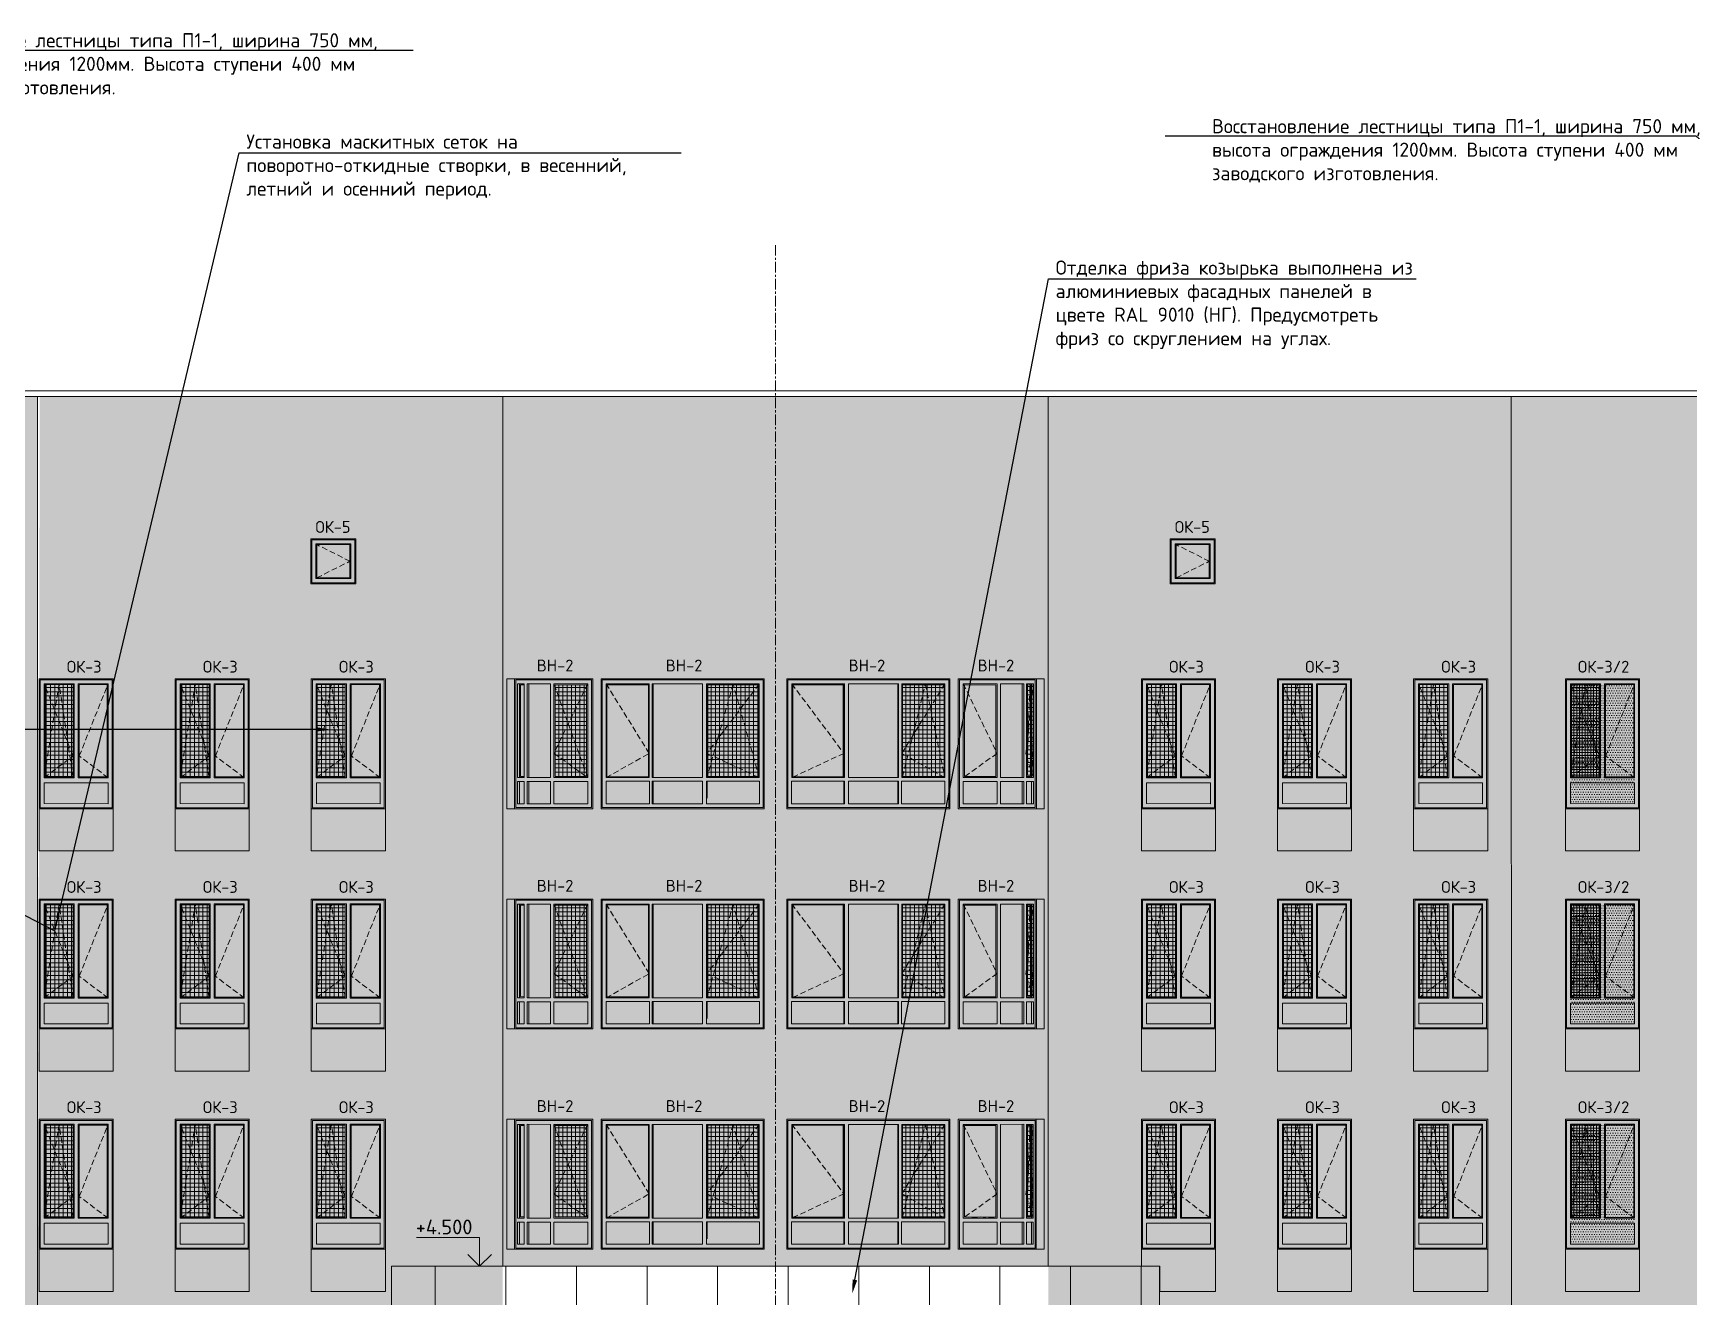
# Model space of a CAD drawing. Header units: millimetres. Extents: x -136099598 to 9192475, y 0 to 779331.
# Drawn here: x -328732 to -299411, y 292509 to 314887 of the extents above; entities that cross this region are included whole.
import ezdxf
from ezdxf import colors
from ezdxf.entities.mleader import LeaderData, LeaderLine
from ezdxf.math import Vec2, Vec3

# ---------------------------------------------------------------- set-up
doc = ezdxf.new("R2010")
doc.units = ezdxf.units.MM
doc.header["$MEASUREMENT"] = 0
doc.linetypes.add('ADSK_Штриховая_ш2 п1', pattern=[3, 2, -1])
doc.linetypes.add('CENTER', pattern=[2, 1.25, -0.25, 0.25, -0.25])
doc.layers.get('0').update_dxf_attribs({"color": 250, "lineweight": 9})
for name, color, linetype, lineweight, true_color in [('!_Окно_00_Штрих_Стекло', 7, 'Continuous', 0, 0x737373), ('!_Фасад_Штрих_Син', 7, 'Continuous', 5, 0x86d5d5), ('RAL 000 80 00', 7, 'Continuous', 0, 0xb9b8b6), ('RAL 100 6030', 7, 'Continuous', 0, 0x989057), ('RAL 7016', 7, 'Continuous', 0, 0x383e42), ('RAL 90 10', 7, 'Continuous', 0, 0xf1ece1)]:
    doc.layers.add(name, color=color, linetype=linetype, lineweight=lineweight, true_color=true_color)
for name, color, linetype in [('PDF _0', 7, 'Continuous'), ('PDF _PDF _0', 7, 'Continuous'), ('PDF _Текст', 7, 'Continuous')]:
    doc.layers.add(name, color=color, linetype=linetype)
for name, color, linetype, lineweight in [('АР-Выноски', 5, 'Continuous', 5), ('Подвал', 250, 'ADSK_Штриховая_ш2 п1', 30), ('СТЕНЫ кирпич ЛИДЕР', 250, 'Continuous', 15)]:
    doc.layers.add(name, color=color, linetype=linetype, lineweight=lineweight)
doc.styles.add('ICOCPEUR', font='isocpeur.ttf')
doc.styles.add('PDF ISOCPEUR', font='isocpeur.ttf')

# ---------------------------------------------------------------- blocks, each defined once
blk = doc.blocks.new('A$C291afce0')
at = {"layer": 'PDF _0', "lineweight": 0}
blk.add_lwpolyline([(-6792, 578), (6807, 578), (6807, -622), (-6792, -622)], close=True, dxfattribs=at)
for points in [[(-6792, -622), (-6792, 578)], [(6807, -622), (6807, 578)]]:
    blk.add_lwpolyline(points, dxfattribs=at)
blk = doc.blocks.new('A$Cb9b29b39')
at = {"layer": '!_Окно_00_Штрих_Стекло'}
h = blk.add_hatch(color=256, dxfattribs=at)
h.dxf.hatch_style = 1
h.set_gradient(color1=(70, 92, 124), color2=(219, 225, 235), name='CURVED')
h.paths.add_polyline_path([(105, 2196), (601, 2196), (601, 564), (105, 564)])
h.paths.add_polyline_path([(1208, 2196), (707, 2195), (707, 563), (1208, 564)])
h.paths.add_polyline_path([(90, 460), (1222, 458), (1221, 89), (90, 91)])
at = {"layer": 'PDF _PDF _0', "lineweight": 0, "true_color": 0x636466}
h = blk.add_hatch(dxfattribs=at)
h.set_pattern_fill('ANSI37', color=251, scale=600, angle=135)
h.paths.add_polyline_path([(601, 564), (601, 2197), (105, 2196), (105, 563)])
at = {"layer": 'RAL 7016'}
h = blk.add_hatch(color=256, dxfattribs=at)
h.dxf.hatch_style = 1
h.paths.add_polyline_path([(1312, 2301), (0, 2301), (0, 0), (1312, 0)])
h.paths.add_polyline_path([(707, 2196), (1207, 2196), (1208, 564), (707, 563)], flags=16)
h.paths.add_polyline_path([(601, 2196), (601, 564), (105, 564), (105, 2196)], flags=16)
h.paths.add_polyline_path([(1222, 458), (1222, 89), (90, 91), (90, 460)], flags=16)
at = {"layer": 'PDF _0', "linetype": 'ADSK_Штриховая_ш2 п1', "lineweight": 0, "ltscale": 50}
for points in [[(601, 548), (355, 2213), (89, 548), (601, 935), (89, 2213)], [(711, 548), (969, 548), (1223, 548), (711, 935), (1223, 2213)]]:
    blk.add_lwpolyline(points, dxfattribs=at)
at = {"layer": 'PDF _PDF _0', "lineweight": 0}
for points in [[(0, 0), (1312, 0), (1312, 2301), (0, 2301)], [(20, 18), (1292, 18), (1292, 2281), (20, 2281)], [(89, 548), (621, 548), (621, 2213), (89, 2213)], [(105, 563), (601, 564), (601, 2197), (105, 2196)], [(1223, 548), (691, 548), (691, 2213), (1223, 2213)], [(707, 563), (1208, 564), (1208, 2197), (707, 2196)], [(1222, 88), (90, 92), (90, 459), (1222, 459)]]:
    blk.add_lwpolyline(points, close=True, dxfattribs=at)
at = {"layer": 'PDF _Текст', "lineweight": 0, "insert": (490, 2409), "char_height": 210, "attachment_point": 7, "style": 'PDF ISOCPEUR'}
blk.add_mtext('ОК-3', dxfattribs=at)
blk = doc.blocks.new('A$C6c77a45f')
at = {"layer": '!_Окно_00_Штрих_Стекло'}
h = blk.add_hatch(color=256, dxfattribs=at)
h.dxf.hatch_style = 1
h.set_gradient(color1=(70, 92, 124), color2=(219, 225, 235), name='CURVED')
h.paths.add_polyline_path([(474, 63), (1689, 63), (1689, 2186), (479, 2185)])
h = blk.add_hatch(color=256, dxfattribs=at)
h.dxf.hatch_style = 1
h.set_gradient(color1=(70, 92, 124), color2=(219, 225, 235), name='CURVED')
h.paths.add_polyline_path([(2015, 63), (4726, 64), (4726, 2186), (2015, 2186)])
at = {"layer": 'PDF _PDF _0', "lineweight": 0, "true_color": 0x636466}
h = blk.add_hatch(dxfattribs=at)
h.set_pattern_fill('ANSI37', color=251, scale=600, angle=135)
h.paths.add_polyline_path([(1669, 546), (1669, 2166), (1111, 2165), (1111, 546)])
h = blk.add_hatch(dxfattribs=at)
h.set_pattern_fill('ANSI37', color=251, scale=600, angle=135)
h.paths.add_polyline_path([(4711, 526), (4711, 2170), (3809, 2170), (3817, 526)])
at = {"layer": 'RAL 7016'}
h = blk.add_hatch(color=256, dxfattribs=at)
h.dxf.hatch_style = 1
h.paths.add_polyline_path([(1778, 2276), (396, 2276), (396, -25), (1778, -25)])
h.paths.add_polyline_path([(567, 2166), (567, 546), (499, 547), (499, 2166)], flags=16)
h.paths.add_polyline_path([(649, 2186), (1032, 2183), (1032, 526), (649, 527)], flags=16)
h.paths.add_polyline_path([(1111, 2165), (1669, 2166), (1669, 547), (1111, 545)], flags=16)
h.paths.add_polyline_path([(1032, 455), (1032, 63), (479, 63), (479, 456)], flags=16)
h.paths.add_polyline_path([(1091, 455), (1689, 456), (1689, 63), (1091, 63)], flags=16)
h = blk.add_hatch(color=256, dxfattribs=at)
h.dxf.hatch_style = 1
h.paths.add_polyline_path([(4815, 2276), (1927, 2276), (1927, -25), (4815, -25)])
h.paths.add_polyline_path([(2764, 2171), (2764, 541), (2030, 542), (2030, 2172)], flags=16)
h.paths.add_polyline_path([(2846, 2186), (3722, 2186), (3722, 526), (2846, 526)], flags=16)
h.paths.add_polyline_path([(3817, 2171), (4711, 2171), (4711, 526), (3817, 526)], flags=16)
h.paths.add_polyline_path([(2784, 411), (2784, 63), (2015, 63), (2015, 411)], flags=16)
h.paths.add_polyline_path([(2846, 458), (4731, 463), (4731, 63), (2846, 63)], flags=16)
h = blk.add_hatch(color=256, dxfattribs=at)
h.dxf.hatch_style = 1
h.paths.add_polyline_path([(567, 63), (649, 63), (652, 455), (567, 455)])
h = blk.add_hatch(color=256, dxfattribs=at)
h.dxf.hatch_style = 1
h.paths.add_polyline_path([(3722, 63), (3801, 63), (3801, 461), (3722, 461)])
at = {"ltscale": 150}
blk.add_line((3801, 461), (3801, 63), dxfattribs=at)
at = {"layer": 'PDF _0', "linetype": 'ADSK_Штриховая_ш2 п1', "lineweight": 0, "ltscale": 50}
for points in [[(1689, 2186), (1091, 955), (1689, 526), (1091, 2185), (1091, 526)], [(2764, 541), (2397, 542), (2015, 526), (2779, 955), (2015, 2186)], [(4726, 2186), (3801, 955), (4726, 526), (4265, 2186), (3801, 526)]]:
    blk.add_lwpolyline(points, dxfattribs=at)
at = {"layer": 'PDF _PDF _0', "lineweight": 0}
blk.add_line((3801, 2186), (3801, 526), dxfattribs=at)
for points in [[(1778, -25), (396, -25), (396, 2276), (1778, 2276)], [(1758, -5), (416, -5), (416, 2256), (1758, 2256)], [(449, 526), (567, 526), (567, 2186), (449, 2186)], [(499, 547), (567, 546), (567, 2166), (499, 2166)], [(1032, 526), (617, 527), (617, 2187), (1032, 2185)], [(1689, 526), (1091, 526), (1091, 2185), (1689, 2186)], [(1669, 546), (1111, 546), (1111, 2165), (1669, 2166)], [(4815, -25), (1927, -25), (1927, 2276), (4815, 2276)], [(4795, -5), (1947, -5), (1947, 2256), (4795, 2256)], [(2015, 526), (2779, 526), (2779, 2186), (2015, 2186)], [(2030, 542), (2764, 541), (2764, 2170), (2030, 2171)], [(3722, 526), (2834, 526), (2834, 2186), (3722, 2186)], [(4726, 526), (3792, 526), (3792, 2186), (4726, 2186)], [(4711, 541), (3817, 541), (3817, 2171), (4711, 2171)], [(449, 63), (567, 63), (567, 456), (449, 456)], [(617, 63), (1032, 63), (1032, 455), (617, 456)], [(1091, 63), (1689, 63), (1689, 456), (1091, 455)], [(2015, 63), (2784, 63), (2784, 461), (2015, 461)], [(2834, 63), (3722, 63), (3722, 461), (2834, 461)], [(3792, 63), (4731, 63), (4731, 461), (3792, 461)]]:
    blk.add_lwpolyline(points, close=True, dxfattribs=at)
for points in [[(479, 2186), (479, 526)], [(649, 2187), (649, 526)], [(2846, 2186), (2846, 526)], [(479, 456), (479, 63)], [(479, 456), (479, 63)], [(649, 456), (649, 63)], [(2015, 461), (2015, 63)], [(2846, 461), (2846, 63)]]:
    blk.add_lwpolyline(points, dxfattribs=at)
at = {"layer": 'PDF _Текст', "lineweight": 0, "char_height": 210, "attachment_point": 7, "style": 'PDF ISOCPEUR'}
for insert in [(788, 2405), (3072, 2405)]:
    blk.add_mtext('ВН-2', dxfattribs=dict(at, insert=insert))
blk = doc.blocks.new('A$C3735e77a')
at = {"layer": 'RAL 100 6030'}
h = blk.add_hatch(color=256, dxfattribs=at)
h.dxf.hatch_style = 1
h.paths.add_polyline_path([(1312, 0), (0, 0), (0, -748), (1312, -748)])
at = {"layer": 'СТЕНЫ кирпич ЛИДЕР', "ltscale": 100}
blk.add_lwpolyline([(0, 0), (1312, 0), (1312, -748), (0, -748)], close=True, dxfattribs=at)
blk = doc.blocks.new('A$C9eb0096f')
at = {"layer": '!_Окно_00_Штрих_Стекло'}
h = blk.add_hatch(color=256, dxfattribs=at)
h.dxf.hatch_style = 1
h.set_gradient(color1=(70, 92, 124), color2=(219, 225, 235), name='CURVED')
h.paths.add_polyline_path([(2800, 88), (89, 89), (89, 2211), (2800, 2211)])
h = blk.add_hatch(color=256, dxfattribs=at)
h.dxf.hatch_style = 1
h.set_gradient(color1=(70, 92, 124), color2=(219, 225, 235), name='CURVED')
h.paths.add_polyline_path([(4341, 88), (3126, 88), (3126, 2211), (4336, 2210)])
at = {"layer": 'PDF _PDF _0', "lineweight": 0, "true_color": 0x636466}
h = blk.add_hatch(dxfattribs=at)
h.set_pattern_fill('ANSI37', color=251, scale=600, angle=135)
h.paths.add_polyline_path([(2051, 567), (2051, 2195), (2785, 2194), (2785, 566)])
h = blk.add_hatch(dxfattribs=at)
h.set_pattern_fill('ANSI37', color=251, scale=600, angle=135)
h.set_pattern_definition([(180, (1101.695, 19.95), (-7e-15, -75), []), (270, (1101.695, 19.95), (75, -1e-14), [])])
h.paths.add_polyline_path([(4247, 591), (4247, 2211), (4366, 2210), (4366, 590)])
at = {"layer": 'RAL 7016'}
h = blk.add_hatch(color=256, dxfattribs=at)
h.dxf.hatch_style = 1
h.paths.add_polyline_path([(0, 2301), (2888, 2301), (2888, 0), (0, 0)])
h.paths.add_polyline_path([(2051, 2196), (2051, 566), (2785, 567), (2785, 2196)], flags=16)
h.paths.add_polyline_path([(1969, 2211), (1093, 2211), (1093, 551), (1969, 551)], flags=16)
h.paths.add_polyline_path([(998, 2196), (104, 2196), (104, 551), (998, 551)], flags=16)
h.paths.add_polyline_path([(2031, 435), (2031, 88), (2800, 88), (2800, 435)], flags=16)
h.paths.add_polyline_path([(1969, 483), (84, 488), (84, 88), (1969, 88)], flags=16)
h = blk.add_hatch(color=256, dxfattribs=at)
h.dxf.hatch_style = 1
h.paths.add_polyline_path([(3037, 2301), (4419, 2301), (4419, 0), (3037, 0)])
h.paths.add_polyline_path([(4247, 2190), (4247, 571), (4316, 571), (4316, 2191)], flags=16)
h.paths.add_polyline_path([(4166, 2210), (3783, 2208), (3783, 550), (4166, 552)], flags=16)
h.paths.add_polyline_path([(3704, 2190), (3146, 2191), (3146, 572), (3704, 569)], flags=16)
h.paths.add_polyline_path([(3783, 480), (3783, 88), (4336, 88), (4336, 480)], flags=16)
h.paths.add_polyline_path([(3724, 480), (3126, 480), (3126, 88), (3724, 88)], flags=16)
h = blk.add_hatch(color=256, dxfattribs=at)
h.dxf.hatch_style = 1
h.paths.add_polyline_path([(1093, 88), (1013, 88), (1013, 486), (1093, 486)])
h = blk.add_hatch(color=256, dxfattribs=at)
h.dxf.hatch_style = 1
h.paths.add_polyline_path([(4247, 88), (4166, 88), (4163, 480), (4247, 480)])
at = {"ltscale": 150}
blk.add_line((1013, 486), (1013, 88), dxfattribs=at)
at = {"layer": 'PDF _0', "linetype": 'ADSK_Штриховая_ш2 п1', "lineweight": 0, "ltscale": 50}
for points in [[(89, 2211), (1013, 980), (89, 551), (551, 566), (1013, 551)], [(2051, 566), (2455, 2211), (2800, 551), (2036, 980), (2800, 2211)], [(3126, 2211), (3724, 980), (3126, 551), (3423, 571), (3724, 550)], [(4247, 551), (4307, 2211), (4366, 551), (4232, 964), (4366, 2211)]]:
    blk.add_lwpolyline(points, dxfattribs=at)
at = {"layer": 'PDF _PDF _0', "lineweight": 0}
blk.add_line((1013, 2211), (1013, 551), dxfattribs=at)
for points in [[(0, 0), (2888, 0), (2888, 2301), (0, 2301)], [(20, 20), (2868, 20), (2868, 2281), (20, 2281)], [(89, 551), (1023, 551), (1023, 2211), (89, 2211)], [(104, 566), (998, 566), (998, 2196), (104, 2196)], [(1093, 551), (1981, 551), (1981, 2211), (1093, 2211)], [(2800, 551), (2036, 551), (2036, 2211), (2800, 2211)], [(2785, 567), (2051, 566), (2051, 2195), (2785, 2196)], [(3037, 0), (4419, 0), (4419, 2301), (3037, 2301)], [(3057, 20), (4399, 20), (4399, 2281), (3057, 2281)], [(3126, 551), (3724, 550), (3724, 2210), (3126, 2211)], [(3146, 571), (3704, 570), (3704, 2190), (3146, 2191)], [(3783, 550), (4198, 552), (4198, 2212), (3783, 2210)], [(4366, 551), (4247, 551), (4247, 2211), (4366, 2211)], [(4316, 571), (4247, 571), (4247, 2190), (4316, 2191)], [(1023, 88), (84, 88), (84, 486), (1023, 486)], [(1981, 88), (1093, 88), (1093, 486), (1981, 485)], [(2800, 88), (2031, 88), (2031, 485), (2800, 485)], [(3724, 88), (3126, 88), (3126, 480), (3724, 480)], [(4198, 88), (3783, 88), (3783, 480), (4198, 480)], [(4366, 88), (4247, 88), (4247, 480), (4366, 480)]]:
    blk.add_lwpolyline(points, close=True, dxfattribs=at)
for points in [[(1969, 2211), (1969, 551)], [(4166, 2212), (4166, 551)], [(4336, 2211), (4336, 551)], [(1969, 485), (1969, 88)], [(2800, 485), (2800, 88)], [(4166, 480), (4166, 88)], [(4336, 480), (4336, 88)], [(4336, 480), (4336, 88)]]:
    blk.add_lwpolyline(points, dxfattribs=at)
at = {"layer": 'PDF _Текст', "lineweight": 0, "char_height": 210, "attachment_point": 9, "rotation": 359.9974, "style": 'PDF ISOCPEUR'}
for insert in [(1743, 2430), (4027, 2430)]:
    blk.add_mtext('ВН-2', dxfattribs=dict(at, insert=insert))
blk = doc.blocks.new('A$C51732155')
at = {"layer": '!_Окно_00_Штрих_Стекло'}
h = blk.add_hatch(color=256, dxfattribs=at)
h.dxf.hatch_style = 1
h.set_gradient(color1=(70, 92, 124), color2=(219, 225, 235), name='CURVED')
h.paths.add_polyline_path([(104, 106), (693, 106), (693, 695), (104, 695)])
at = {"layer": 'RAL 7016', "ltscale": 100, "transparency": 33554687}
h = blk.add_hatch(color=256, dxfattribs=at)
h.dxf.hatch_style = 1
h.paths.add_polyline_path([(798, 798), (0, 798), (0, 0), (798, 0)])
h.paths.add_polyline_path([(693, 695), (693, 106), (104, 106), (104, 695)], flags=16)
at = {"layer": 'PDF _0', "lineweight": 0}
blk.add_lwpolyline([(89, 710), (708, 710), (709, 92), (89, 92)], close=True, dxfattribs=at)
at = {"layer": 'PDF _0', "linetype": 'ADSK_Штриховая_ш2 п1', "lineweight": 0, "ltscale": 50}
blk.add_lwpolyline([(104, 106), (693, 401), (104, 695)], dxfattribs=at)
at = {"layer": 'PDF _PDF _0', "lineweight": 0}
for points in [[(0, 0), (798, 0), (798, 798), (0, 798)], [(20, 20), (778, 20), (778, 778), (20, 778)], [(693, 106), (104, 106), (104, 695), (693, 695)]]:
    blk.add_lwpolyline(points, close=True, dxfattribs=at)
at = {"layer": 'PDF _Текст', "lineweight": 0, "insert": (81, 902), "char_height": 210, "attachment_point": 7, "style": 'PDF ISOCPEUR'}
blk.add_mtext('ОК-5', dxfattribs=at)
blk = doc.blocks.new('A$C3f7f453c')
at = {"layer": '!_Окно_00_Штрих_Стекло'}
h = blk.add_hatch(color=256, dxfattribs=at)
h.dxf.hatch_style = 1
h.set_gradient(color1=(70, 92, 124), color2=(219, 225, 235), name='CURVED')
h.paths.add_polyline_path([(1223, 2197), (90, 2196), (88, 89), (1222, 90)])
h = blk.add_hatch()
h.set_pattern_fill('DOTS', color=256, scale=700)
h.set_pattern_definition([(0, (189944.5, -282002), (21.875, 43.75), [0, -43.75])])
h.paths.add_polyline_path([(1223, 2214), (89, 2213), (87, 89), (1221, 90)])
at = {"layer": 'PDF _PDF _0', "lineweight": 0, "true_color": 0x636466}
h = blk.add_hatch(dxfattribs=at)
h.set_pattern_fill('ANSI37', color=251, scale=400, angle=135)
h.set_pattern_definition([(180, (218351.506, -518452.42), (-4e-15, -50), []), (270, (218351.506, -518452.42), (50, -1e-14), [])])
h.paths.add_polyline_path([(601, 564), (601, 2197), (105, 2196), (105, 563)])
at = {"layer": 'RAL 7016'}
h = blk.add_hatch(color=256, dxfattribs=at)
h.dxf.hatch_style = 1
h.paths.add_polyline_path([(1312, 2301), (0, 2301), (0, 0), (1312, 0)])
h.paths.add_polyline_path([(707, 2196), (1207, 2196), (1208, 564), (707, 563)], flags=16)
h.paths.add_polyline_path([(601, 2196), (601, 564), (105, 564), (105, 2196)], flags=16)
h.paths.add_polyline_path([(1222, 458), (1222, 89), (90, 91), (90, 460)], flags=16)
at = {"layer": 'PDF _0', "linetype": 'ADSK_Штриховая_ш2 п1', "lineweight": 0, "ltscale": 50}
for points in [[(601, 548), (355, 2213), (89, 548), (601, 935), (89, 2213)], [(711, 548), (969, 548), (1223, 548), (711, 935), (1223, 2213)]]:
    blk.add_lwpolyline(points, dxfattribs=at)
at = {"layer": 'PDF _PDF _0', "lineweight": 0}
for points in [[(0, 0), (1312, 0), (1312, 2301), (0, 2301)], [(20, 18), (1292, 18), (1292, 2281), (20, 2281)], [(89, 548), (621, 548), (621, 2213), (89, 2213)], [(105, 563), (601, 564), (601, 2197), (105, 2196)], [(1223, 548), (691, 548), (691, 2213), (1223, 2213)], [(707, 563), (1208, 564), (1208, 2197), (707, 2196)], [(1222, 88), (90, 92), (90, 459), (1222, 459)]]:
    blk.add_lwpolyline(points, close=True, dxfattribs=at)
at = {"layer": 'PDF _Текст', "lineweight": 0, "insert": (220, 2409), "char_height": 210, "attachment_point": 7, "style": 'PDF ISOCPEUR'}
blk.add_mtext('ОК-3/2', dxfattribs=at)
blk = doc.blocks.new('A$C813527b9')
at = {"layer": 'RAL 100 6030'}
h = blk.add_hatch(color=256, dxfattribs=at)
h.dxf.hatch_style = 1
h.paths.add_polyline_path([(-984, -300), (-984, -748), (0, -748), (0, 0), (-1312, 0), (-1312, -300)])
at = {"ltscale": 150}
blk.add_lwpolyline([(-984, -748), (-984, -300), (-1312, -300)], dxfattribs=at)
at = {"layer": 'СТЕНЫ кирпич ЛИДЕР', "ltscale": 100}
blk.add_lwpolyline([(-1312, -300), (-1312, 0), (0, 0), (0, -748), (-984, -748)], dxfattribs=at)

msp = doc.modelspace()

# ---------------------------------------------------------------- hatches: boundary and pattern name
at = {"layer": '!_Фасад_Штрих_Син', "ltscale": 10, "true_color": 0x383e42}
h = msp.add_hatch(dxfattribs=at)
h.set_pattern_fill('GRATE', color=250, scale=40000, angle=90)
h.set_pattern_definition([(90, (198387, 4000), (-1250, 8e-14), []), (180, (198387, 4000), (-6e-13, -5000), [])])
h.paths.add_polyline_path([(-308786.9, 293053.5), (-322386.2, 293053.5), (-322385.8, 291853.5), (-308786.4, 291853.5)])
at = {"layer": 'RAL 000 80 00'}
h = msp.add_hatch(color=256, dxfattribs=at)
h.dxf.hatch_style = 1
h.paths.add_polyline_path([(-328651.9, 308453.6), (-336772, 308453.6), (-336772, 288804.9), (-328652.1, 288804.9)])
h = msp.add_hatch(color=256, dxfattribs=at)
h.dxf.hatch_style = 1
h.paths.add_polyline_path([(-310755.7, 308453.6), (-320415.7, 308453.6), (-320416, 293053.6), (-310756, 293053.5)])
h = msp.add_hatch(color=256, dxfattribs=at)
h.dxf.hatch_style = 1
h.paths.add_polyline_path([(-294677, 308453.6), (-302557, 308453.6), (-302554.1, 288806.8), (-294677.1, 288806.8)])
at = {"layer": 'RAL 90 10', "ltscale": 100, "transparency": 33554687}
h = msp.add_hatch(color=256, dxfattribs=at)
h.dxf.hatch_style = 1
h.paths.add_polyline_path([(-320416.1, 308453.3), (-328614.5, 308453.9), (-328652, 288804.9), (-320519.4, 288804.9), (-320524.3, 291853.6), (-320416.1, 291853.9)])
h = msp.add_hatch(color=256, dxfattribs=at)
h.dxf.hatch_style = 1
h.paths.add_polyline_path([(-310755.4, 308453.5), (-302557, 308453.7), (-302554.1, 288805.4), (-310648.8, 288805.6), (-310647.8, 291853.4), (-310756.1, 291853.7)])
h = msp.add_hatch(color=256, dxfattribs=at)
h.dxf.hatch_style = 1
h.paths.add_polyline_path([(-320416.2, 293053.5), (-320415.7, 293053.5), (-320415.7, 307393.6), (-320415.7, 307393.6)])

# ---------------------------------------------------------------- linework, layer by layer
at = {"ltscale": 150}
msp.add_lwpolyline([(-350192, 308553.5), (-281256.6, 308553.5), (-281256.6, 308453.6), (-350192, 308453.6)], close=True, dxfattribs=at)
at = {"layer": 'PDF _0', "color": 6, "linetype": 'CENTER', "lineweight": 0, "ltscale": 150}
msp.add_line((-315585.7, 311134.6), (-315586.2, 286411), dxfattribs=at)
at = {"layer": 'PDF _0', "lineweight": 0}
for points in [[(-320416.2, 293053.5), (-320415.7, 308453.6)], [(-310755.7, 293053.5), (-310755.7, 308453.6)], [(-320341.9, 301153.6), (-320342.1, 303454.1)], [(-314747, 301178.5), (-314747, 301178.6)], [(-313933.8, 301178.5), (-313933.8, 301178.6)], [(-313170.7, 301178.4), (-313170.7, 301178.6)], [(-320341.6, 297253.6), (-320341.8, 299554.1)], [(-310829.1, 297601.4), (-310829.1, 299553.9)], [(-320341.4, 293353.6), (-320341.5, 295654.1)], [(-310829.2, 293353.3), (-310829.1, 295653.9)], [(-321943.5, 293563.5), (-320827.8, 293563.5), (-320827.8, 293053.6), (-320614.4, 293262.5), (-320827.8, 293053.6), (-321036.7, 293262.5)]]:
    msp.add_lwpolyline(points, dxfattribs=at)
at = {"layer": 'PDF _PDF _0', "lineweight": 0}
for points in [[(-320342.3, 301153.6), (-318822.8, 301153.7), (-318822.8, 303454.3), (-320342.3, 303454.1)], [(-310829.2, 301153.3), (-312349.2, 301153.5), (-312349.1, 303454.1), (-310829, 303453.9)], [(-320342.3, 297253.6), (-318822.8, 297253.7), (-318822.8, 299554.3), (-320342.3, 299554.1)], [(-310829.2, 297253.3), (-312349.2, 297253.5), (-312349.1, 299554.1), (-310829, 299553.9)], [(-320342.3, 293353.6), (-318822.8, 293353.7), (-318822.8, 295654.3), (-320342.3, 295654.1)], [(-310829.2, 293353.3), (-312349.2, 293353.5), (-312349.1, 295654.1), (-310829, 295653.9)]]:
    msp.add_lwpolyline(points, close=True, dxfattribs=at)
at = {"layer": 'СТЕНЫ кирпич ЛИДЕР', "ltscale": 100}
for p, q in [((-350192, 308453.6), (-281257, 308453.6)), ((-328652, 288223.6), (-328652, 308453.6)), ((-302553.9, 287956.6), (-302557, 308453.6))]:
    msp.add_line(p, q, dxfattribs=at)
msp.add_lwpolyline([(-320416, 293053.5), (-310756, 293053.5), (-310755.7, 308453.6), (-320415.7, 308453.6)], close=True, dxfattribs=at)

# ---------------------------------------------------------------- block references
at = {"ltscale": 150}
for name, p in [('A$C9eb0096f', (-315385.7, 301153.5)), ('A$C3f7f453c', (-301597, 301153.6)), ('A$C3735e77a', (-328626.1, 301153.6)), ('A$C3735e77a', (-326216.1, 301153.6)), ('A$C3735e77a', (-323806.3, 301153.6)), ('A$C3735e77a', (-309106.1, 301153.6)), ('A$C3735e77a', (-306696.1, 301153.6)), ('A$C3735e77a', (-304286.1, 301153.6)), ('A$C3735e77a', (-301597, 301153.1)), ('A$C9eb0096f', (-315385.7, 297253.5)), ('A$C3f7f453c', (-301597, 297253.6)), ('A$C3735e77a', (-328626.1, 297253.6)), ('A$C3735e77a', (-326216.1, 297253.6)), ('A$C3735e77a', (-323806.3, 297253.6)), ('A$C3735e77a', (-309106.1, 297253.6)), ('A$C3735e77a', (-306696.1, 297253.6)), ('A$C3735e77a', (-304286.1, 297253.6)), ('A$C3735e77a', (-301597, 297253.1)), ('A$C9eb0096f', (-315386, 293353.4)), ('A$C3f7f453c', (-301597, 293353.6)), ('A$C3735e77a', (-328626.1, 293353.6)), ('A$C3735e77a', (-326216.1, 293353.6)), ('A$C3735e77a', (-323806.3, 293353.6)), ('A$C3735e77a', (-323806.3, 293353.6)), ('A$C813527b9', (-307794.6, 293353.6)), ('A$C3735e77a', (-306696.1, 293353.6)), ('A$C3735e77a', (-304286.1, 293353.6)), ('A$C3735e77a', (-301597, 293353.1))]:
    msp.add_blockref(name, p, dxfattribs=at)
at = {"layer": 'Подвал', "ltscale": 150}
for name, p in [('A$C51732155', (-323814.1, 305135.4)), ('A$C51732155', (-308596.6, 305135.4)), ('A$Cb9b29b39', (-328626.1, 301153.6)), ('A$Cb9b29b39', (-326216.1, 301153.6)), ('A$Cb9b29b39', (-323806.3, 301153.6)), ('A$C6c77a45f', (-320600.8, 301178.7)), ('A$Cb9b29b39', (-309106.1, 301153.6)), ('A$Cb9b29b39', (-306696.1, 301153.6)), ('A$Cb9b29b39', (-304286.1, 301153.6)), ('A$Cb9b29b39', (-328626.1, 297253.6)), ('A$Cb9b29b39', (-326216.1, 297253.6)), ('A$Cb9b29b39', (-323806.3, 297253.6)), ('A$C6c77a45f', (-320600.8, 297278.6)), ('A$Cb9b29b39', (-309106.1, 297253.6)), ('A$Cb9b29b39', (-306696.1, 297253.6)), ('A$Cb9b29b39', (-304286.1, 297253.6)), ('A$Cb9b29b39', (-328626.1, 293353.6)), ('A$Cb9b29b39', (-326216.1, 293353.6)), ('A$Cb9b29b39', (-323806.3, 293353.6)), ('A$C6c77a45f', (-320600.8, 293378.4)), ('A$Cb9b29b39', (-309106.1, 293353.6)), ('A$Cb9b29b39', (-306696.1, 293353.6)), ('A$Cb9b29b39', (-304286.1, 293353.6)), ('A$C291afce0', (-315593.5, 292475.3))]:
    msp.add_blockref(name, p, dxfattribs=at)

# ---------------------------------------------------------------- texts
at = {"layer": 'PDF _0', "color": 18, "lineweight": 0, "true_color": 0x000000, "insert": (-320951.6, 293617.1), "char_height": 262.49, "attachment_point": 9, "style": 'PDF ISOCPEUR'}
msp.add_mtext('+4.500', dxfattribs=at)

# ---------------------------------------------------------------- leaders
at = {"layer": 'АР-Выноски'}
ml = msp.add_multileader_mtext('Standard', dxfattribs=at)
ml.set_content('Восстановление лестницы типа П1-1, ширина 750 мм, высота ограждения 1200мм. Высота ступени 400 мм заводского изготовления.', color=256, style='ICOCPEUR')
ml.set_leader_properties()
ml.build(insert=Vec2(0, 0))
ml.multileader.update_dxf_attribs({"text_left_attachment_type": 6, "text_right_attachment_type": 6, "dogleg_length": 100, "arrow_head_size": 250})
ctx = ml.context
ctx.base_point, ctx.char_height, ctx.arrow_head_size, ctx.landing_gap_size, ctx.plane_origin = Vec3(-331308, 314585.8), 250, 250, 25, Vec3(-324284.6, 311176)
ctx.left_attachment, ctx.right_attachment = 6, 6
notes = []
notes.append((ctx, [(1, (1, 1, 0), (-331408, 314585.8), (1, 0), 100, [(0, [(-334860.3, 311548.3)], 0, [])])]))
ctx.mtext.insert, ctx.mtext.width, ctx.mtext.defined_height, ctx.mtext.flow_direction = Vec3(-331283, 314885.8), 9186.444, 5775.2, 5
ml = msp.add_multileader_mtext('Standard', dxfattribs=at)
ml.set_content('Восстановление лестницы типа П1-1, ширина 750 мм, высота ограждения 1200мм. Высота ступени 400 мм заводского изготовления.', color=256, style='ICOCPEUR')
ml.set_leader_properties()
ml.build(insert=Vec2(0, 0))
ml.multileader.update_dxf_attribs({"text_left_attachment_type": 6, "text_right_attachment_type": 6, "dogleg_length": 100, "arrow_head_size": 250})
ctx = ml.context
ctx.base_point, ctx.char_height, ctx.arrow_head_size, ctx.landing_gap_size, ctx.plane_origin = Vec3(-307880.7, 313064.9, 0), 250, 250, 25, Vec3(-287369, 311176, 0)
ctx.left_attachment, ctx.right_attachment = 6, 6
notes.append((ctx, [(0, (1, 1, 0), (-299280.7, 313064.9, 0), (-1, 0), 100, [(0, [(-296678, 310745.8, 0)], 0, [])])]))
ctx.mtext.insert, ctx.mtext.width, ctx.mtext.defined_height, ctx.mtext.flow_direction = Vec3(-307855.7, 313364.9, 0), 9186.444, 5775.2, 5
ml = msp.add_multileader_mtext('Standard', dxfattribs=at)
ml.set_content('\\A1;Установка маскитных сеток на поворотно-откидные створки, в весенний, летний и осенний период.', color=256, style='ICOCPEUR')
ml.set_leader_properties()
ml.build(insert=Vec2(0, 0))
ml.multileader.update_dxf_attribs({"text_left_attachment_type": 6, "text_right_attachment_type": 6, "dogleg_length": 100, "arrow_head_size": 250})
ctx = ml.context
ctx.base_point, ctx.char_height, ctx.arrow_head_size, ctx.landing_gap_size, ctx.plane_origin = Vec3(-324980.7, 312767.7), 250, 250, 25, Vec3(-318145.6, 312318.7)
ctx.left_attachment, ctx.right_attachment = 6, 6
notes.append((ctx, [(1, (1, 1, 0), (-325080.7, 312767.7), (1, 0), 100, [(2, [(-323477.7, 302557.3), (-335288.4, 302557.3), (-328347.1, 298991.8)], 0, [])])]))
ctx.mtext.insert, ctx.mtext.width, ctx.mtext.defined_height, ctx.mtext.flow_direction = Vec3(-324955.7, 313092.7), 7622.924, 230, 5
ml = msp.add_multileader_mtext('Standard', dxfattribs=at)
ml.set_content('\\A1;Отделка фриза козырька выполнена из {\\A0;алюминиевых фасадных панелей в цвете RAL 9010} (НГ). Предусмотреть фриз со скруглением на углах. ', color=256, style='ICOCPEUR')
ml.set_leader_properties()
ml.build(insert=Vec2(0, 0))
ml.multileader.update_dxf_attribs({"text_left_attachment_type": 6, "text_right_attachment_type": 6, "dogleg_length": 100, "arrow_head_size": 250})
ctx = ml.context
ctx.base_point, ctx.char_height, ctx.arrow_head_size, ctx.landing_gap_size, ctx.plane_origin = Vec3(-310650.1, 310536.1), 250, 250, 25, Vec3(-305407.5, 284824.6)
ctx.left_attachment, ctx.right_attachment = 6, 6
notes.append((ctx, [(1, (1, 1, 0), (-310750.1, 310536.1), (1, 0), 100, [(0, [(-314227.3, 292565.3)], 0, [])])]))
ctx.mtext.insert, ctx.mtext.width, ctx.mtext.defined_height, ctx.mtext.flow_direction = Vec3(-310625.1, 310861.1), 6319.194, 1411.4, 5
for ctx, leaders in notes:
    for number, flags, end, landing, length, lines in leaders:
        leader = LeaderData()
        leader.index, (leader.has_last_leader_line, leader.has_dogleg_vector, leader.attachment_direction) = number, flags
        leader.last_leader_point, leader.dogleg_vector, leader.dogleg_length = Vec3(end), Vec3(landing), length
        for number, points, colour, breaks in lines:
            line = LeaderLine()
            line.index, line.vertices, line.color, line.breaks = number, Vec3.list(points), colors.encode_raw_color(colour), breaks
            leader.lines.append(line)
        ctx.leaders.append(leader)

doc.saveas('drawing.dxf')
